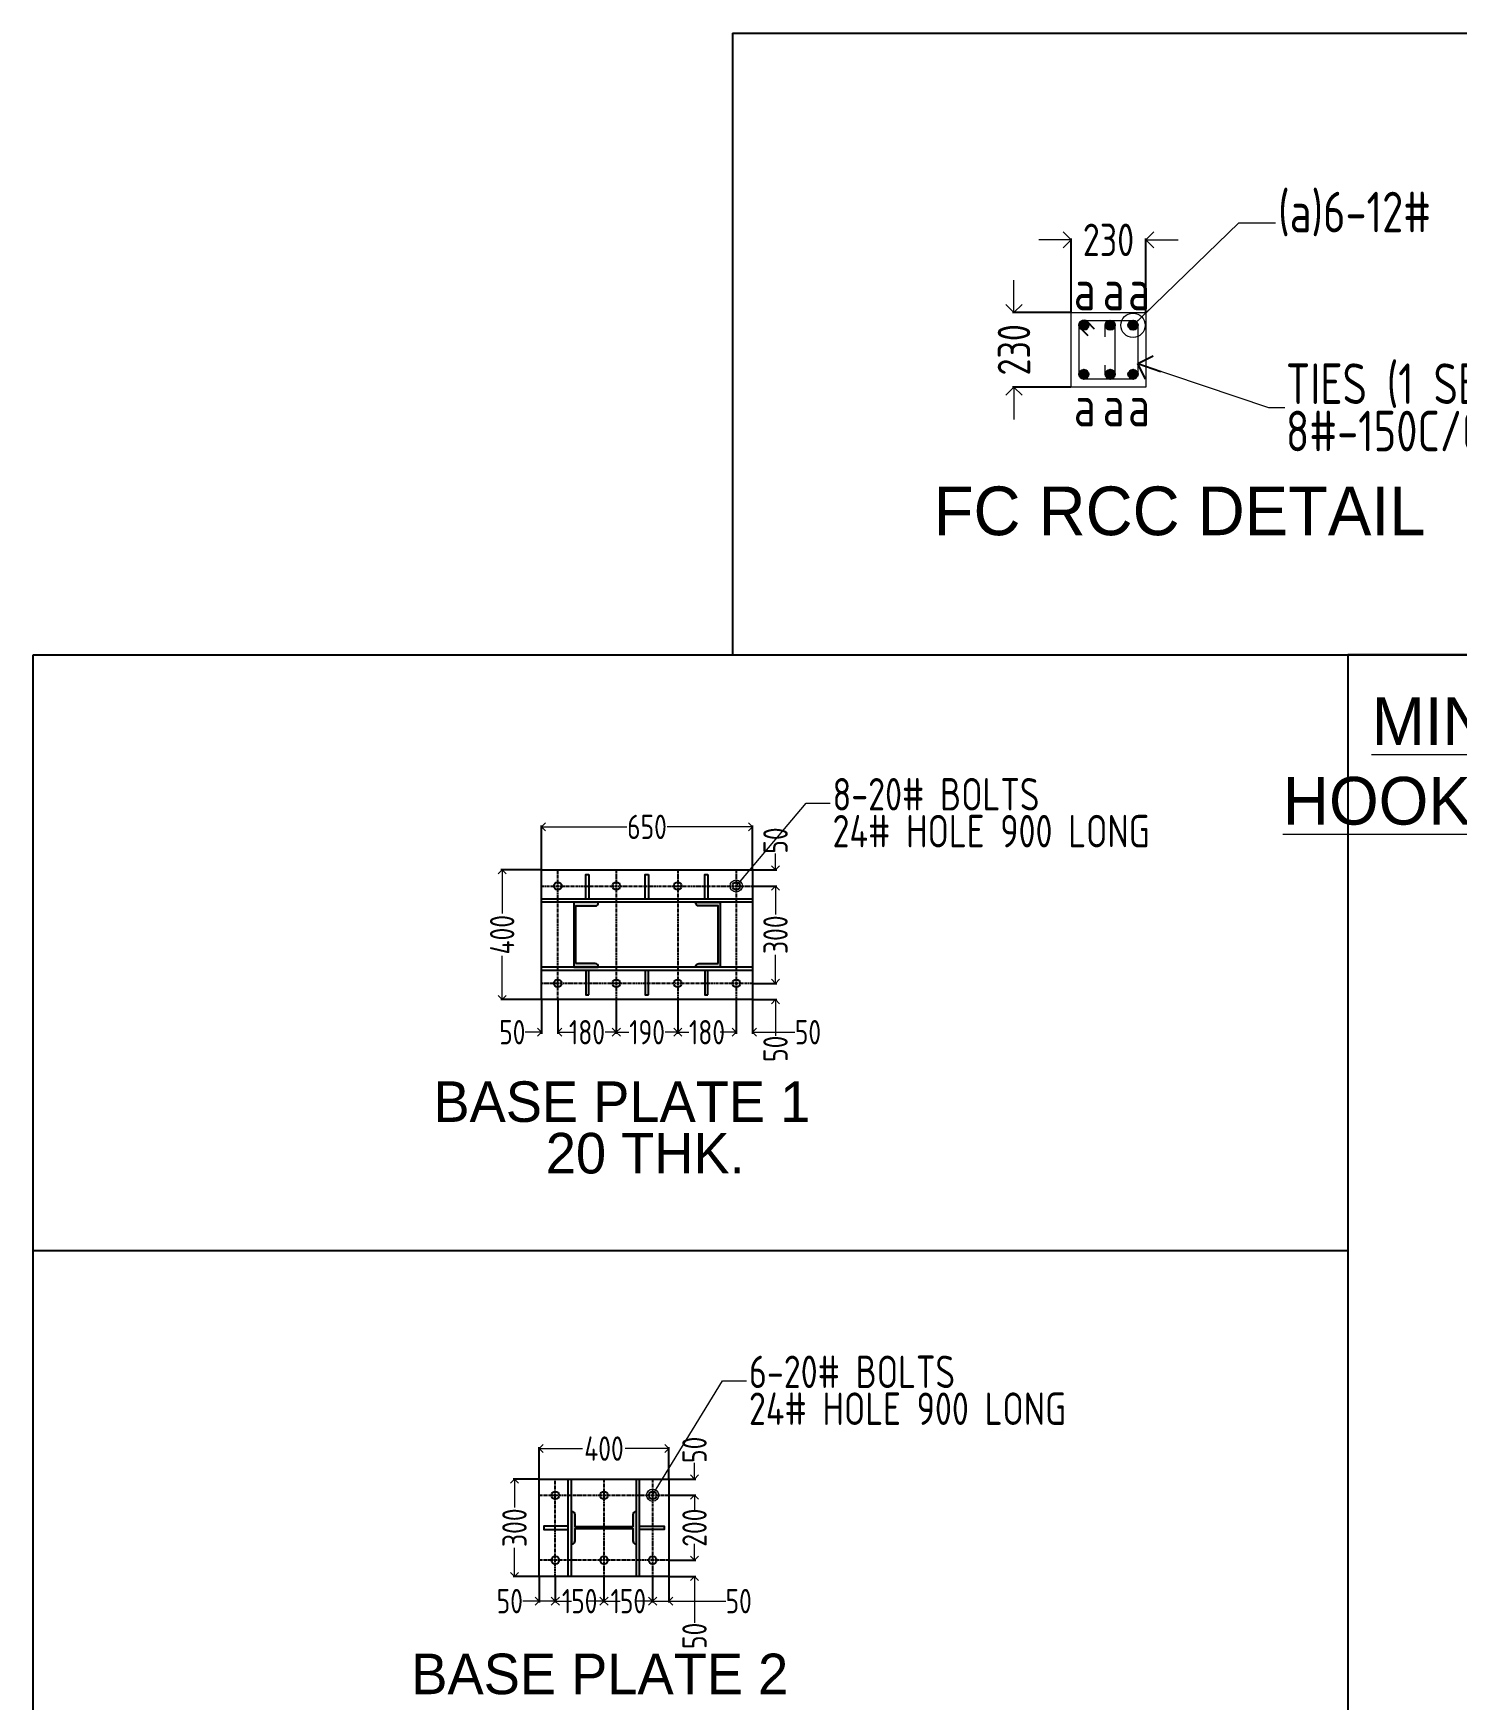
# Model space of a CAD drawing. Header units: millimetres. Extents: x 3470347 to 5996549, y -3470518 to 17149644.
# Drawn here: x 4611147 to 4628689, y 7466968 to 7487506 of the extents above; entities that cross this region are included whole.
import ezdxf

# ---------------------------------------------------------------- set-up
doc = ezdxf.new("R2010")
doc.units = ezdxf.units.MM
doc.header["$MEASUREMENT"] = 0
doc.header["$PDMODE"] = 35
doc.header["$PDSIZE"] = -5
doc.linetypes.add('$AUDIT_BAD_LTYPE8', pattern=[0])
doc.linetypes.add('CENTERX2', pattern=[4, 2.5, -0.5, 0.5, -0.5])
doc.layers.get('0').update_dxf_attribs({"linetype": 'CONTINUOUS', "lineweight": 25})
doc.layers.get('DEFPOINTS').update_dxf_attribs({"linetype": 'CONTINUOUS', "lineweight": 25})
for name, color, linetype, lineweight in [('rDIMension', 1, 'CONTINUOUS', 18), ('rRCC 2', 40, 'CONTINUOUS', 15), ('rREINF 1', 1, 'CONTINUOUS', 25), ('rREINF 2', 4, 'CONTINUOUS', 25)]:
    doc.layers.add(name, color=color, linetype=linetype, lineweight=lineweight)
doc.styles.add('DIM', font='geniso.shx', dxfattribs={"width": 0.85})
doc.styles.get("Standard").update_dxf_attribs({"font": ''})
doc.styles.get('Standard').set_extended_font_data('AR CENA')
doc.dimstyles.new('ST-150', dxfattribs={"dimscale": 75, "dimtxt": 3, "dimasz": 2, "dimexe": 0.18, "dimexo": 0.0625, "dimgap": 0.2, "dimtad": 0, "dimdec": 0, "dimlfac": 2, "dimzin": 0, "dimdsep": 46, "dimtxsty": 'DIM', "dimblk": 'OPEN90', "dimcen": 0.09, "dimclrd": 256, "dimclrt": 7, "dimadec": 0, "dimazin": 0, "dimtfac": 1, "dimtdec": 0, "dimtofl": 0, "dimtmove": 0, "dimatfit": 3, "dimldrblk": 'OPEN90', "dimfxl": 1, "dimtolj": 1, "dimtzin": 0, "dimlwd": -1, "dimarcsym": 0})
doc.dimstyles.new('ST-25', dxfattribs={"dimscale": 100, "dimtxt": 2.5, "dimasz": 2, "dimexe": 0.18, "dimexo": 0.0625, "dimgap": 0.2, "dimtad": 0, "dimdec": 0, "dimlfac": 0.25, "dimzin": 0, "dimdsep": 46, "dimtxsty": 'DIM', "dimblk": 'OPEN90', "dimcen": 0.09, "dimclrd": 256, "dimclrt": 7, "dimadec": 0, "dimazin": 0, "dimtfac": 1, "dimtdec": 0, "dimtofl": 0, "dimtmove": 0, "dimatfit": 3, "dimldrblk": 'OPEN90', "dimfxl": 1, "dimtolj": 1, "dimtzin": 0, "dimlwd": -1, "dimarcsym": 0})

# ---------------------------------------------------------------- blocks, each defined once
blk = doc.blocks.new('T')
at = {"color": 72, "linetype": '$AUDIT_BAD_LTYPE8', "lineweight": 18, "insert": (344254.38, 142416.78, -4252.9), "char_height": 10, "attachment_point": 3}
blk.add_mtext('\\pxqc;{\\LMINIMUM \\PHOOK LENGHT}', dxfattribs=at)
blk = doc.blocks.new('_Open90')
at = {"color": 0, "linetype": 'ByBlock', "lineweight": -2}
for p, q in [((0, 0), (-1, 0)), ((-0.5, 0.5), (0, 0)), ((0, 0), (-0.5, -0.5))]:
    blk.add_line(p, q, dxfattribs=at)
blk = doc.blocks.new('*D555')
at = {"layer": 'DEFPOINTS', "color": 0}
for p in [(4620010, 7477725), (4617410, 7477196), (4620010, 7477196)]:
    blk.add_point(p, dxfattribs=at)
at = {"layer": 'rDIMension', "color": 0, "lineweight": -2}
for p, q in [((4617410, 7477202), (4617410, 7477743)), ((4620010, 7477202), (4620010, 7477743))]:
    blk.add_line(p, q, dxfattribs=at)
at = {"layer": 'rDIMension'}
for p, q in [((4617510, 7477725), (4618461, 7477725)), ((4619910, 7477725), (4618960, 7477725))]:
    blk.add_line(p, q, dxfattribs=at)
at = {"layer": 'rDIMension', "xscale": 100, "yscale": 100, "zscale": 100, "rotation": 180}
blk.add_blockref('_Open90', (4617410, 7477725), dxfattribs=at)
at = {"layer": 'rDIMension', "xscale": 100, "yscale": 100, "zscale": 100}
blk.add_blockref('_Open90', (4620010, 7477725), dxfattribs=at)
at = {"layer": 'rDIMension', "color": 7, "insert": (4618710, 7477725), "char_height": 300, "attachment_point": 5, "style": 'DIM'}
blk.add_mtext('\\A1;650', dxfattribs=at)
blk = doc.blocks.new('*D556')
at = {"layer": 'DEFPOINTS', "color": 0}
for p in [(4617410, 7477196), (4616925, 7475596), (4617410, 7475596)]:
    blk.add_point(p, dxfattribs=at)
at = {"layer": 'rDIMension', "color": 0, "lineweight": -2}
for p, q in [((4617404, 7477196), (4616907, 7477196)), ((4617404, 7475596), (4616907, 7475596))]:
    blk.add_line(p, q, dxfattribs=at)
at = {"layer": 'rDIMension'}
for p, q in [((4616925, 7477096), (4616925, 7476658)), ((4616925, 7475696), (4616925, 7476134))]:
    blk.add_line(p, q, dxfattribs=at)
at = {"layer": 'rDIMension', "xscale": 100, "yscale": 100, "zscale": 100}
for p, rotation in [((4616925, 7477196), 90), ((4616925, 7475596), 270)]:
    blk.add_blockref('_Open90', p, dxfattribs=dict(at, rotation=rotation))
at = {"layer": 'rDIMension', "color": 7, "insert": (4616925, 7476396), "char_height": 300, "attachment_point": 5, "rotation": 90, "style": 'DIM'}
blk.add_mtext('\\A1;400', dxfattribs=at)
blk = doc.blocks.new('*D557')
at = {"layer": 'DEFPOINTS', "color": 0}
for p in [(4617410, 7475596), (4617610, 7475596), (4617410, 7475194)]:
    blk.add_point(p, dxfattribs=at)
at = {"layer": 'rDIMension', "color": 0, "lineweight": -2}
for p, q in [((4617410, 7475590), (4617410, 7475176)), ((4617610, 7475590), (4617610, 7475176))]:
    blk.add_line(p, q, dxfattribs=at)
at = {"layer": 'rDIMension'}
for p, q in [((4617310, 7475194), (4617210, 7475194)), ((4617710, 7475194), (4617810, 7475194))]:
    blk.add_line(p, q, dxfattribs=at)
at = {"layer": 'rDIMension', "xscale": 100, "yscale": 100, "zscale": 100}
blk.add_blockref('_Open90', (4617410, 7475194), dxfattribs=at)
at = {"layer": 'rDIMension', "xscale": 100, "yscale": 100, "zscale": 100, "rotation": 180}
blk.add_blockref('_Open90', (4617610, 7475194), dxfattribs=at)
at = {"layer": 'rDIMension', "color": 7, "insert": (4617050, 7475194), "char_height": 300, "attachment_point": 5, "style": 'DIM'}
blk.add_mtext('\\A1;50', dxfattribs=at)
blk = doc.blocks.new('*D558')
at = {"layer": 'DEFPOINTS', "color": 0}
for p in [(4617610, 7475596), (4618332, 7475596), (4618332, 7475194)]:
    blk.add_point(p, dxfattribs=at)
at = {"layer": 'rDIMension', "color": 0, "lineweight": -2}
for p, q in [((4617610, 7475590), (4617610, 7475176)), ((4618332, 7475590), (4618332, 7475176))]:
    blk.add_line(p, q, dxfattribs=at)
at = {"layer": 'rDIMension'}
for p, q in [((4617710, 7475194), (4617747, 7475194)), ((4618232, 7475194), (4618195, 7475194))]:
    blk.add_line(p, q, dxfattribs=at)
at = {"layer": 'rDIMension', "xscale": 100, "yscale": 100, "zscale": 100, "rotation": 180}
blk.add_blockref('_Open90', (4617610, 7475194), dxfattribs=at)
at = {"layer": 'rDIMension', "xscale": 100, "yscale": 100, "zscale": 100}
blk.add_blockref('_Open90', (4618332, 7475194), dxfattribs=at)
at = {"layer": 'rDIMension', "color": 7, "insert": (4617971, 7475194), "char_height": 300, "attachment_point": 5, "style": 'DIM'}
blk.add_mtext('\\A1;180', dxfattribs=at)
blk = doc.blocks.new('*D559')
at = {"layer": 'DEFPOINTS', "color": 0}
for p in [(4618332, 7475596), (4619090, 7475596), (4619090, 7475194)]:
    blk.add_point(p, dxfattribs=at)
at = {"layer": 'rDIMension', "color": 0, "lineweight": -2}
for p, q in [((4618332, 7475590), (4618332, 7475176)), ((4619090, 7475590), (4619090, 7475176))]:
    blk.add_line(p, q, dxfattribs=at)
at = {"layer": 'rDIMension'}
for p, q in [((4618432, 7475194), (4618486, 7475194)), ((4618990, 7475194), (4618935, 7475194))]:
    blk.add_line(p, q, dxfattribs=at)
at = {"layer": 'rDIMension', "xscale": 100, "yscale": 100, "zscale": 100, "rotation": 180}
blk.add_blockref('_Open90', (4618332, 7475194), dxfattribs=at)
at = {"layer": 'rDIMension', "xscale": 100, "yscale": 100, "zscale": 100}
blk.add_blockref('_Open90', (4619090, 7475194), dxfattribs=at)
at = {"layer": 'rDIMension', "color": 7, "insert": (4618711, 7475194), "char_height": 300, "attachment_point": 5, "style": 'DIM'}
blk.add_mtext('\\A1;190', dxfattribs=at)
blk = doc.blocks.new('*D560')
at = {"layer": 'DEFPOINTS', "color": 0}
for p in [(4619089, 7475596), (4619810, 7475596), (4619810, 7475194)]:
    blk.add_point(p, dxfattribs=at)
at = {"layer": 'rDIMension', "color": 0, "lineweight": -2}
for p, q in [((4619089, 7475590), (4619089, 7475176)), ((4619810, 7475590), (4619810, 7475176))]:
    blk.add_line(p, q, dxfattribs=at)
at = {"layer": 'rDIMension'}
for p, q in [((4619189, 7475194), (4619226, 7475194)), ((4619710, 7475194), (4619674, 7475194))]:
    blk.add_line(p, q, dxfattribs=at)
at = {"layer": 'rDIMension', "xscale": 100, "yscale": 100, "zscale": 100, "rotation": 180}
blk.add_blockref('_Open90', (4619089, 7475194), dxfattribs=at)
at = {"layer": 'rDIMension', "xscale": 100, "yscale": 100, "zscale": 100}
blk.add_blockref('_Open90', (4619810, 7475194), dxfattribs=at)
at = {"layer": 'rDIMension', "color": 7, "insert": (4619450, 7475194), "char_height": 300, "attachment_point": 5, "style": 'DIM'}
blk.add_mtext('\\A1;180', dxfattribs=at)
blk = doc.blocks.new('*D561')
at = {"layer": 'DEFPOINTS', "color": 0}
for p in [(4619810, 7475596), (4620010, 7475596), (4620010, 7475194)]:
    blk.add_point(p, dxfattribs=at)
at = {"layer": 'rDIMension', "color": 0, "lineweight": -2}
for p, q in [((4619810, 7475590), (4619810, 7475176)), ((4620010, 7475590), (4620010, 7475176))]:
    blk.add_line(p, q, dxfattribs=at)
at = {"layer": 'rDIMension'}
for p, q in [((4619710, 7475194), (4619610, 7475194)), ((4620110, 7475194), (4620534, 7475194))]:
    blk.add_line(p, q, dxfattribs=at)
at = {"layer": 'rDIMension', "xscale": 100, "yscale": 100, "zscale": 100}
blk.add_blockref('_Open90', (4619810, 7475194), dxfattribs=at)
at = {"layer": 'rDIMension', "xscale": 100, "yscale": 100, "zscale": 100, "rotation": 180}
blk.add_blockref('_Open90', (4620010, 7475194), dxfattribs=at)
at = {"layer": 'rDIMension', "color": 7, "insert": (4620694, 7475194), "char_height": 300, "attachment_point": 5, "style": 'DIM'}
blk.add_mtext('\\A1;50', dxfattribs=at)
blk = doc.blocks.new('*D562')
at = {"layer": 'DEFPOINTS', "color": 0}
for p in [(4620010, 7477196), (4620294, 7477196), (4620010, 7476996)]:
    blk.add_point(p, dxfattribs=at)
at = {"layer": 'rDIMension'}
for p, q in [((4620294, 7477296), (4620294, 7477396)), ((4620294, 7476896), (4620294, 7476796))]:
    blk.add_line(p, q, dxfattribs=at)
at = {"layer": 'rDIMension', "color": 0, "lineweight": -2}
for p, q in [((4620017, 7477196), (4620312, 7477196)), ((4620017, 7476996), (4620312, 7476996))]:
    blk.add_line(p, q, dxfattribs=at)
at = {"layer": 'rDIMension', "xscale": 100, "yscale": 100, "zscale": 100}
for p, rotation in [((4620294, 7477196), 270), ((4620294, 7476996), 90)]:
    blk.add_blockref('_Open90', p, dxfattribs=dict(at, rotation=rotation))
at = {"layer": 'rDIMension', "color": 7, "insert": (4620294, 7477556), "char_height": 300, "attachment_point": 5, "rotation": 90, "style": 'DIM'}
blk.add_mtext('\\A1;50', dxfattribs=at)
blk = doc.blocks.new('*D563')
at = {"layer": 'DEFPOINTS', "color": 0}
for p in [(4620010, 7476996), (4620010, 7475796), (4620294, 7475796)]:
    blk.add_point(p, dxfattribs=at)
at = {"layer": 'rDIMension', "color": 0, "lineweight": -2}
for p, q in [((4620017, 7476996), (4620312, 7476996)), ((4620017, 7475796), (4620312, 7475796))]:
    blk.add_line(p, q, dxfattribs=at)
at = {"layer": 'rDIMension'}
for p, q in [((4620294, 7476896), (4620294, 7476646)), ((4620294, 7475896), (4620294, 7476146))]:
    blk.add_line(p, q, dxfattribs=at)
at = {"layer": 'rDIMension', "xscale": 100, "yscale": 100, "zscale": 100}
for p, rotation in [((4620294, 7476996), 90), ((4620294, 7475796), 270)]:
    blk.add_blockref('_Open90', p, dxfattribs=dict(at, rotation=rotation))
at = {"layer": 'rDIMension', "color": 7, "insert": (4620294, 7476396), "char_height": 300, "attachment_point": 5, "rotation": 90, "style": 'DIM'}
blk.add_mtext('\\A1;300', dxfattribs=at)
blk = doc.blocks.new('*D564')
at = {"layer": 'DEFPOINTS', "color": 0}
for p in [(4620010, 7475796), (4620010, 7475596), (4620294, 7475596)]:
    blk.add_point(p, dxfattribs=at)
at = {"layer": 'rDIMension'}
for p, q in [((4620294, 7475896), (4620294, 7475996)), ((4620294, 7475496), (4620294, 7475151))]:
    blk.add_line(p, q, dxfattribs=at)
at = {"layer": 'rDIMension', "color": 0, "lineweight": -2}
for p, q in [((4620017, 7475796), (4620312, 7475796)), ((4620017, 7475596), (4620312, 7475596))]:
    blk.add_line(p, q, dxfattribs=at)
at = {"layer": 'rDIMension', "xscale": 100, "yscale": 100, "zscale": 100}
for p, rotation in [((4620294, 7475796), 270), ((4620294, 7475596), 90)]:
    blk.add_blockref('_Open90', p, dxfattribs=dict(at, rotation=rotation))
at = {"layer": 'rDIMension', "color": 7, "insert": (4620294, 7474990), "char_height": 300, "attachment_point": 5, "rotation": 90, "style": 'DIM'}
blk.add_mtext('\\A1;50', dxfattribs=at)
blk = doc.blocks.new('*D565')
at = {"layer": 'DEFPOINTS', "color": 0}
for p in [(4618980, 7470062), (4617380, 7469687), (4618980, 7469687)]:
    blk.add_point(p, dxfattribs=at)
at = {"layer": 'rDIMension', "color": 0, "lineweight": -2}
for p, q in [((4617380, 7469693), (4617380, 7470080)), ((4618980, 7469693), (4618980, 7470080))]:
    blk.add_line(p, q, dxfattribs=at)
at = {"layer": 'rDIMension'}
for p, q in [((4617480, 7470062), (4617917, 7470062)), ((4618880, 7470062), (4618442, 7470062))]:
    blk.add_line(p, q, dxfattribs=at)
at = {"layer": 'rDIMension', "xscale": 100, "yscale": 100, "zscale": 100, "rotation": 180}
blk.add_blockref('_Open90', (4617380, 7470062), dxfattribs=at)
at = {"layer": 'rDIMension', "xscale": 100, "yscale": 100, "zscale": 100}
blk.add_blockref('_Open90', (4618980, 7470062), dxfattribs=at)
at = {"layer": 'rDIMension', "color": 7, "insert": (4618180, 7470062), "char_height": 300, "attachment_point": 5, "style": 'DIM'}
blk.add_mtext('\\A1;400', dxfattribs=at)
blk = doc.blocks.new('*D566')
at = {"layer": 'DEFPOINTS', "color": 0}
for p in [(4617380, 7469687), (4617077, 7468487), (4617380, 7468487)]:
    blk.add_point(p, dxfattribs=at)
at = {"layer": 'rDIMension', "color": 0, "lineweight": -2}
for p, q in [((4617373, 7469687), (4617059, 7469687)), ((4617373, 7468487), (4617059, 7468487))]:
    blk.add_line(p, q, dxfattribs=at)
at = {"layer": 'rDIMension'}
for p, q in [((4617077, 7469587), (4617077, 7469337)), ((4617077, 7468587), (4617077, 7468837))]:
    blk.add_line(p, q, dxfattribs=at)
at = {"layer": 'rDIMension', "xscale": 100, "yscale": 100, "zscale": 100}
for p, rotation in [((4617077, 7469687), 90), ((4617077, 7468487), 270)]:
    blk.add_blockref('_Open90', p, dxfattribs=dict(at, rotation=rotation))
at = {"layer": 'rDIMension', "color": 7, "insert": (4617077, 7469087), "char_height": 300, "attachment_point": 5, "rotation": 90, "style": 'DIM'}
blk.add_mtext('\\A1;300', dxfattribs=at)
blk = doc.blocks.new('*D567')
at = {"layer": 'DEFPOINTS', "color": 0}
for p in [(4617380, 7468487), (4617580, 7468487), (4617380, 7468182)]:
    blk.add_point(p, dxfattribs=at)
at = {"layer": 'rDIMension', "color": 0, "lineweight": -2}
for p, q in [((4617380, 7468481), (4617380, 7468164)), ((4617580, 7468481), (4617580, 7468164))]:
    blk.add_line(p, q, dxfattribs=at)
at = {"layer": 'rDIMension'}
for p, q in [((4617280, 7468182), (4617180, 7468182)), ((4617680, 7468182), (4617780, 7468182))]:
    blk.add_line(p, q, dxfattribs=at)
at = {"layer": 'rDIMension', "xscale": 100, "yscale": 100, "zscale": 100}
blk.add_blockref('_Open90', (4617380, 7468182), dxfattribs=at)
at = {"layer": 'rDIMension', "xscale": 100, "yscale": 100, "zscale": 100, "rotation": 180}
blk.add_blockref('_Open90', (4617580, 7468182), dxfattribs=at)
at = {"layer": 'rDIMension', "color": 7, "insert": (4617019, 7468182), "char_height": 300, "attachment_point": 5, "style": 'DIM'}
blk.add_mtext('\\A1;50', dxfattribs=at)
blk = doc.blocks.new('*D568')
at = {"layer": 'DEFPOINTS', "color": 0}
for p in [(4617580, 7468487), (4618180, 7468487), (4618180, 7468182)]:
    blk.add_point(p, dxfattribs=at)
at = {"layer": 'rDIMension', "color": 0, "lineweight": -2}
for p, q in [((4617580, 7468481), (4617580, 7468164)), ((4618180, 7468481), (4618180, 7468164))]:
    blk.add_line(p, q, dxfattribs=at)
at = {"layer": 'rDIMension'}
for p, q in [((4617480, 7468182), (4617380, 7468182)), ((4618280, 7468182), (4618380, 7468182))]:
    blk.add_line(p, q, dxfattribs=at)
at = {"layer": 'rDIMension', "xscale": 100, "yscale": 100, "zscale": 100}
blk.add_blockref('_Open90', (4617580, 7468182), dxfattribs=at)
at = {"layer": 'rDIMension', "xscale": 100, "yscale": 100, "zscale": 100, "rotation": 180}
blk.add_blockref('_Open90', (4618180, 7468182), dxfattribs=at)
at = {"layer": 'rDIMension', "color": 7, "insert": (4617880, 7468182), "char_height": 300, "attachment_point": 5, "style": 'DIM'}
blk.add_mtext('\\A1;150', dxfattribs=at)
blk = doc.blocks.new('*D569')
at = {"layer": 'DEFPOINTS', "color": 0}
for p in [(4618180, 7468487), (4618780, 7468487), (4618780, 7468182)]:
    blk.add_point(p, dxfattribs=at)
at = {"layer": 'rDIMension', "color": 0, "lineweight": -2}
for p, q in [((4618180, 7468481), (4618180, 7468164)), ((4618780, 7468481), (4618780, 7468164))]:
    blk.add_line(p, q, dxfattribs=at)
at = {"layer": 'rDIMension'}
for p, q in [((4618080, 7468182), (4617980, 7468182)), ((4618880, 7468182), (4618980, 7468182))]:
    blk.add_line(p, q, dxfattribs=at)
at = {"layer": 'rDIMension', "xscale": 100, "yscale": 100, "zscale": 100}
blk.add_blockref('_Open90', (4618180, 7468182), dxfattribs=at)
at = {"layer": 'rDIMension', "xscale": 100, "yscale": 100, "zscale": 100, "rotation": 180}
blk.add_blockref('_Open90', (4618780, 7468182), dxfattribs=at)
at = {"layer": 'rDIMension', "color": 7, "insert": (4618480, 7468182), "char_height": 300, "attachment_point": 5, "style": 'DIM'}
blk.add_mtext('\\A1;150', dxfattribs=at)
blk = doc.blocks.new('*D570')
at = {"layer": 'DEFPOINTS', "color": 0}
for p in [(4618780, 7468487), (4618980, 7468487), (4618980, 7468182)]:
    blk.add_point(p, dxfattribs=at)
at = {"layer": 'rDIMension', "color": 0, "lineweight": -2}
for p, q in [((4618780, 7468481), (4618780, 7468164)), ((4618980, 7468481), (4618980, 7468164))]:
    blk.add_line(p, q, dxfattribs=at)
at = {"layer": 'rDIMension'}
for p, q in [((4618680, 7468182), (4618580, 7468182)), ((4619080, 7468182), (4619680, 7468182))]:
    blk.add_line(p, q, dxfattribs=at)
at = {"layer": 'rDIMension', "xscale": 100, "yscale": 100, "zscale": 100}
blk.add_blockref('_Open90', (4618780, 7468182), dxfattribs=at)
at = {"layer": 'rDIMension', "xscale": 100, "yscale": 100, "zscale": 100, "rotation": 180}
blk.add_blockref('_Open90', (4618980, 7468182), dxfattribs=at)
at = {"layer": 'rDIMension', "color": 7, "insert": (4619840, 7468182), "char_height": 300, "attachment_point": 5, "style": 'DIM'}
blk.add_mtext('\\A1;50', dxfattribs=at)
blk = doc.blocks.new('*D571')
at = {"layer": 'DEFPOINTS', "color": 0}
for p in [(4618980, 7469687), (4619296, 7469687), (4618980, 7469487)]:
    blk.add_point(p, dxfattribs=at)
at = {"layer": 'rDIMension'}
for p, q in [((4619296, 7469787), (4619296, 7469887)), ((4619296, 7469387), (4619296, 7469287))]:
    blk.add_line(p, q, dxfattribs=at)
at = {"layer": 'rDIMension', "color": 0, "lineweight": -2}
for p, q in [((4618986, 7469687), (4619314, 7469687)), ((4618986, 7469487), (4619314, 7469487))]:
    blk.add_line(p, q, dxfattribs=at)
at = {"layer": 'rDIMension', "xscale": 100, "yscale": 100, "zscale": 100}
for p, rotation in [((4619296, 7469687), 270), ((4619296, 7469487), 90)]:
    blk.add_blockref('_Open90', p, dxfattribs=dict(at, rotation=rotation))
at = {"layer": 'rDIMension', "color": 7, "insert": (4619296, 7470047), "char_height": 300, "attachment_point": 5, "rotation": 90, "style": 'DIM'}
blk.add_mtext('\\A1;50', dxfattribs=at)
blk = doc.blocks.new('*D572')
at = {"layer": 'DEFPOINTS', "color": 0}
for p in [(4618980, 7469487), (4618980, 7468687), (4619296, 7468687)]:
    blk.add_point(p, dxfattribs=at)
at = {"layer": 'rDIMension', "color": 0, "lineweight": -2}
for p, q in [((4618986, 7469487), (4619314, 7469487)), ((4618986, 7468687), (4619314, 7468687))]:
    blk.add_line(p, q, dxfattribs=at)
at = {"layer": 'rDIMension'}
for p, q in [((4619296, 7469387), (4619296, 7469337)), ((4619296, 7468787), (4619296, 7468837))]:
    blk.add_line(p, q, dxfattribs=at)
at = {"layer": 'rDIMension', "xscale": 100, "yscale": 100, "zscale": 100}
for p, rotation in [((4619296, 7469487), 90), ((4619296, 7468687), 270)]:
    blk.add_blockref('_Open90', p, dxfattribs=dict(at, rotation=rotation))
at = {"layer": 'rDIMension', "color": 7, "insert": (4619296, 7469087), "char_height": 300, "attachment_point": 5, "rotation": 90, "style": 'DIM'}
blk.add_mtext('\\A1;200', dxfattribs=at)
blk = doc.blocks.new('*D573')
at = {"layer": 'DEFPOINTS', "color": 0}
for p in [(4618980, 7468687), (4618980, 7468487), (4619296, 7468487)]:
    blk.add_point(p, dxfattribs=at)
at = {"layer": 'rDIMension'}
for p, q in [((4619296, 7468787), (4619296, 7468887)), ((4619296, 7468387), (4619296, 7467914))]:
    blk.add_line(p, q, dxfattribs=at)
at = {"layer": 'rDIMension', "color": 0, "lineweight": -2}
for p, q in [((4618986, 7468687), (4619314, 7468687)), ((4618986, 7468487), (4619314, 7468487))]:
    blk.add_line(p, q, dxfattribs=at)
at = {"layer": 'rDIMension', "xscale": 100, "yscale": 100, "zscale": 100}
for p, rotation in [((4619296, 7468687), 270), ((4619296, 7468487), 90)]:
    blk.add_blockref('_Open90', p, dxfattribs=dict(at, rotation=rotation))
at = {"layer": 'rDIMension', "color": 7, "insert": (4619296, 7467754), "char_height": 300, "attachment_point": 5, "rotation": 90, "style": 'DIM'}
blk.add_mtext('\\A1;50', dxfattribs=at)
blk = doc.blocks.new('*D596')
at = {"layer": 'DEFPOINTS', "color": 0}
for p in [(4623938, 7484065), (4623233, 7483145), (4623938, 7483145)]:
    blk.add_point(p, dxfattribs=at)
at = {"layer": 'rDIMension'}
for p, q in [((4623233, 7484265), (4623233, 7484465)), ((4623233, 7482945), (4623233, 7482745))]:
    blk.add_line(p, q, dxfattribs=at)
at = {"layer": 'rDIMension', "color": 0, "lineweight": -2}
for p, q in [((4623932, 7484065), (4623215, 7484065)), ((4623932, 7483145), (4623215, 7483145))]:
    blk.add_line(p, q, dxfattribs=at)
at = {"layer": 'rDIMension', "xscale": 200, "yscale": 200, "zscale": 200}
for p, rotation in [((4623233, 7484065), 270), ((4623233, 7483145), 90)]:
    blk.add_blockref('_Open90', p, dxfattribs=dict(at, rotation=rotation))
at = {"layer": 'rDIMension', "color": 7, "insert": (4623233, 7483605), "char_height": 400, "attachment_point": 5, "rotation": 90, "style": 'DIM'}
blk.add_mtext('\\A1;230', dxfattribs=at)
blk = doc.blocks.new('*D597')
at = {"layer": 'DEFPOINTS', "color": 0}
for p in [(4624858, 7484960), (4623938, 7484065), (4624858, 7484065)]:
    blk.add_point(p, dxfattribs=at)
at = {"layer": 'rDIMension'}
for p, q in [((4623738, 7484960), (4623538, 7484960)), ((4625058, 7484960), (4625258, 7484960))]:
    blk.add_line(p, q, dxfattribs=at)
at = {"layer": 'rDIMension', "color": 0, "lineweight": -2}
for p, q in [((4623938, 7484071), (4623938, 7484978)), ((4624858, 7484071), (4624858, 7484978))]:
    blk.add_line(p, q, dxfattribs=at)
at = {"layer": 'rDIMension', "xscale": 200, "yscale": 200, "zscale": 200}
blk.add_blockref('_Open90', (4623938, 7484960), dxfattribs=at)
at = {"layer": 'rDIMension', "xscale": 200, "yscale": 200, "zscale": 200, "rotation": 180}
blk.add_blockref('_Open90', (4624858, 7484960), dxfattribs=at)
at = {"layer": 'rDIMension', "color": 7, "insert": (4624398, 7484960), "char_height": 400, "attachment_point": 5, "style": 'DIM'}
blk.add_mtext('\\A1;230', dxfattribs=at)

msp = doc.modelspace()

# ---------------------------------------------------------------- hatches: boundary and pattern name
at = {"transparency": 33554559}
h = msp.add_hatch(color=1, dxfattribs=at)
h.dxf.hatch_style = 1
h.paths.add_polyline_path([(4617810.27, 7476796.09), (4617810.27, 7475996.09), (4618110.27, 7475996.09), (4618110.27, 7476001.69, 0.41421356), (4618070.27, 7476041.69), (4617834.67, 7476041.69), (4617834.67, 7476750.49), (4618070.27, 7476750.49, 0.41421356), (4618110.27, 7476790.49), (4618110.27, 7476796.09)])
h = msp.add_hatch(color=1, dxfattribs=at)
h.dxf.hatch_style = 1
h.paths.add_polyline_path([(4619310.27, 7476790.49, 0.41421356), (4619350.27, 7476750.49), (4619585.87, 7476750.49), (4619585.87, 7476041.69), (4619350.27, 7476041.69, 0.41421356), (4619310.27, 7476001.69), (4619310.27, 7475996.09), (4619610.27, 7475996.09), (4619610.27, 7476796.09), (4619310.27, 7476796.09)])
h = msp.add_hatch(color=1, dxfattribs=at)
h.dxf.hatch_style = 1
h.paths.add_polyline_path([(4618579.75, 7468886.9), (4618579.75, 7469286.9), (4618576.55, 7469286.9, 0.41421356), (4618536.55, 7469246.9), (4618536.55, 7469098.3), (4617822.95, 7469098.3), (4617822.95, 7469246.9, 0.41421356), (4617782.95, 7469286.9), (4617779.75, 7469286.9), (4617779.75, 7468886.9), (4617782.95, 7468886.9, 0.41421356), (4617822.95, 7468926.9), (4617822.95, 7469075.5), (4618536.55, 7469075.5), (4618536.55, 7468926.9, 0.41421356), (4618576.55, 7468886.9)])
at = {"layer": 'rREINF 2'}
h = msp.add_hatch(color=256, dxfattribs=at)
h.dxf.hatch_style = 1
h.paths.add_polyline_path([(4624153.09, 7483907.52, 1), (4624037.77, 7483907.52, 1)])
h = msp.add_hatch(color=256, dxfattribs=at)
h.dxf.hatch_style = 1
h.paths.add_polyline_path([(4624362.45, 7483907.52, -1), (4624477.77, 7483907.52, -1)])
h = msp.add_hatch(color=256, dxfattribs=at)
h.dxf.hatch_style = 1
h.paths.add_polyline_path([(4624642.45, 7483907.52, -1), (4624757.77, 7483907.52, -1)])
h = msp.add_hatch(color=256, dxfattribs=at)
h.dxf.hatch_style = 1
h.paths.add_polyline_path([(4624153.09, 7483302.84, -1), (4624037.77, 7483302.84, -1)])
h = msp.add_hatch(color=256, dxfattribs=at)
h.dxf.hatch_style = 1
h.paths.add_polyline_path([(4624362.45, 7483302.84, 1), (4624477.77, 7483302.84, 1)])
h = msp.add_hatch(color=256, dxfattribs=at)
h.dxf.hatch_style = 1
h.paths.add_polyline_path([(4624642.45, 7483302.84, 1), (4624757.77, 7483302.84, 1)])

# ---------------------------------------------------------------- linework, layer by layer
at = {"color": 8, "linetype": 'CENTERX2', "ltscale": 15}
for p, q in [((4617610.27, 7475596.09, 0), (4617610.27, 7477196.09, 0)), ((4618331.61, 7477196.09, 0), (4618331.61, 7475596.09, 0)), ((4619088.94, 7477196.09, 0), (4619088.94, 7475596.09, 0)), ((4619810.27, 7477196.09, 0), (4619810.27, 7475596.09, 0)), ((4617410.27, 7476996.09, 0), (4620010.27, 7476996.09, 0)), ((4620010.27, 7475796.09, 0), (4617410.27, 7475796.09, 0)), ((4617579.75, 7468486.9, 0), (4617579.75, 7469686.9, 0)), ((4618179.75, 7469686.9, 0), (4618179.75, 7468486.9, 0)), ((4618779.75, 7469686.9, 0), (4618779.75, 7468486.9, 0)), ((4617379.75, 7469486.9, 0), (4618979.75, 7469486.9, 0)), ((4618979.75, 7468686.9, 0), (4617379.75, 7468686.9, 0))]:
    msp.add_line(p, q, dxfattribs=at)
at = {"elevation": 0}
for points in [[(4619762.88, 7487505.84), (4633276.17, 7487505.84)], [(4619762.88, 7487505.84), (4619762.88, 7479846.86)], [(4611146.8, 7479846.86), (4627348, 7479846.86)], [(4611146.8, 7465719.6), (4611146.8, 7479846.86)], [(4619762.88, 7479846.86), (4633276.17, 7479846.86)], [(4611146.8, 7472505.41), (4627348, 7472505.41)]]:
    msp.add_lwpolyline(points, dxfattribs=at)
at = {"lineweight": 25, "elevation": 0}
msp.add_lwpolyline([(4627348, 7456043.12), (4646789.45, 7456043.12), (4646789.45, 7479846.86), (4627348, 7479846.86)], close=True, dxfattribs=at)
at = {"color": 5, "elevation": 0}
for points in [[(4617410.27, 7475596.09), (4617410.27, 7477196.09), (4620010.27, 7477196.09), (4620010.27, 7475596.09)], [(4617379.75, 7468486.9), (4617379.75, 7469686.9), (4618979.75, 7469686.9), (4618979.75, 7468486.9)]]:
    msp.add_lwpolyline(points, close=True, dxfattribs=at)
at = {"color": 4, "elevation": 0}
for points in [[(4617994.58, 7477136.09), (4617994.58, 7476836.09), (4617954.58, 7476836.09), (4617954.58, 7477136.09)], [(4618727.91, 7477136.09), (4618727.91, 7476836.09), (4618687.91, 7476836.09), (4618687.91, 7477136.09)], [(4619461.25, 7477136.09), (4619461.25, 7476836.09), (4619421.25, 7476836.09), (4619421.25, 7477136.09)], [(4617994.58, 7475656.09), (4617994.58, 7475956.09), (4617954.58, 7475956.09), (4617954.58, 7475656.09)], [(4618727.91, 7475656.09), (4618727.91, 7475956.09), (4618687.91, 7475956.09), (4618687.91, 7475656.09)], [(4619461.25, 7475656.09), (4619461.25, 7475956.09), (4619421.25, 7475956.09), (4619421.25, 7475656.09)], [(4617739.75, 7469106.9), (4617439.75, 7469106.9), (4617439.75, 7469066.9), (4617739.75, 7469066.9)], [(4618619.75, 7469106.9), (4618919.75, 7469106.9), (4618919.75, 7469066.9), (4618619.75, 7469066.9)]]:
    msp.add_lwpolyline(points, close=True, dxfattribs=at)
for points in [[(4620010.27, 7476836.09), (4617410.27, 7476836.09)], [(4620010.27, 7476796.09), (4617410.27, 7476796.09)], [(4620010.27, 7475996.09), (4617410.27, 7475996.09)], [(4620010.27, 7475956.09), (4617410.27, 7475956.09)], [(4617739.75, 7468486.9), (4617739.75, 7469686.9)], [(4617779.75, 7468486.9), (4617779.75, 7469686.9)], [(4618579.75, 7468486.9), (4618579.75, 7469686.9)], [(4618619.75, 7468486.9), (4618619.75, 7469686.9)]]:
    msp.add_lwpolyline(points, dxfattribs=at)
at = {"color": 1, "elevation": 0}
for points in [[(4617834.67, 7476041.69), (4617834.67, 7476750.49), (4618070.27, 7476750.49, 0.41421356), (4618110.27, 7476790.49), (4618110.27, 7476796.09), (4617810.27, 7476796.09), (4617810.27, 7475996.09), (4618110.27, 7475996.09), (4618110.27, 7476001.69, 0.41421356), (4618070.27, 7476041.69)], [(4619585.87, 7476041.69), (4619585.87, 7476750.49), (4619350.27, 7476750.49, -0.41421356), (4619310.27, 7476790.49), (4619310.27, 7476796.09), (4619610.27, 7476796.09), (4619610.27, 7475996.09), (4619310.27, 7475996.09), (4619310.27, 7476001.69, -0.41421356), (4619350.27, 7476041.69)], [(4618536.55, 7469098.3), (4617822.95, 7469098.3), (4617822.95, 7469246.9, 0.41421356), (4617782.95, 7469286.9), (4617779.75, 7469286.9), (4617779.75, 7468886.9), (4617782.95, 7468886.9, 0.41421356), (4617822.95, 7468926.9), (4617822.95, 7469075.5), (4618536.55, 7469075.5), (4618536.55, 7468926.9, 0.41421356), (4618576.55, 7468886.9), (4618579.75, 7468886.9), (4618579.75, 7469286.9), (4618576.55, 7469286.9, 0.41421356), (4618536.55, 7469246.9)]]:
    msp.add_lwpolyline(points, format="xyb", close=True, dxfattribs=at)
at = {"color": 2}
for centre in [(4617610.27, 7476996.09, 0), (4618331.61, 7476996.09, 0), (4619088.94, 7476996.09, 0), (4619810.27, 7476996.09, 0), (4617610.27, 7475796.09, 0), (4618331.61, 7475796.09, 0), (4619088.94, 7475796.09, 0), (4619810.27, 7475796.09, 0), (4617579.75, 7469486.9, 0), (4618179.75, 7469486.9, 0), (4618779.75, 7469486.9, 0), (4617579.75, 7468686.9, 0), (4618179.75, 7468686.9, 0), (4618779.75, 7468686.9, 0)]:
    msp.add_circle(centre, 48, dxfattribs=at)
at = {"layer": 'rRCC 2', "color": 6, "elevation": 0}
msp.add_lwpolyline([(4623937.77, 7483145.18), (4623937.77, 7484065.18), (4624857.77, 7484065.18), (4624857.77, 7483145.18)], close=True, dxfattribs=at)
at = {"layer": 'rRCC 2', "color": 1, "elevation": 0}
msp.add_lwpolyline([(4624037.77, 7483305.18), (4624037.77, 7483905.18, -0.41421356), (4624097.77, 7483965.18), (4624697.77, 7483965.18, -0.41421356), (4624757.77, 7483905.18), (4624757.77, 7483305.18, -0.41421356), (4624697.77, 7483245.18), (4624097.77, 7483245.18, -0.41421356)], format="xyb", close=True, dxfattribs=at)
msp.add_lwpolyline([(4624358.94, 7483763.12), (4624358.94, 7483905.18, -0.41421356), (4624418.94, 7483965.18), (4624417.77, 7483965.18, -0.41421356), (4624477.77, 7483905.18), (4624477.77, 7483305.18, -0.41421356), (4624417.77, 7483245.18), (4624418.94, 7483245.18, -0.41421356), (4624358.94, 7483305.18), (4624358.94, 7483417.72)], format="xyb", dxfattribs=at)
at = {"layer": 'rREINF 1', "elevation": 0}
msp.add_lwpolyline([(4624225.93, 7483861.32), (4624137.81, 7483949.43, 1), (4624056.27, 7483867.89), (4624144.38, 7483779.77)], format="xyb", dxfattribs=at)
at = {"layer": 'rREINF 2'}
for centre in [(4624095.43, 7483907.52, 0), (4624420.11, 7483907.52, 0), (4624700.11, 7483907.52, 0), (4624095.43, 7483302.84, 0), (4624420.11, 7483302.84, 0), (4624700.11, 7483302.84, 0)]:
    msp.add_circle(centre, 57.66, dxfattribs=at)

# ---------------------------------------------------------------- block references
at = {"color": 1, "ltscale": 0.5, "xscale": 58.83624041280731, "yscale": 58.83624041280731, "zscale": 58.83624041280731}
msp.add_blockref('T', (-15622358.79, -899946.01, 0), dxfattribs=at)

# ---------------------------------------------------------------- texts
at = {"layer": 'rDIMension', "color": 7, "attachment_point": 4, "line_spacing_factor": 0.7, "style": 'DIM'}
for s, insert, char_height in [('\\A1;(a)6-12# ', (4626488.1, 7485278.36, 0), 500), ('\\A1;a', (4623970.82, 7484342.37, 0), 500), ('\\A1;a', (4624326.44, 7484342.37, 0), 500), ('\\A1;a', (4624639.23, 7484342.37, 0), 500), ('\\A1;TIES (1 SET+1 LINK)\\P8#-150C/C', (4626584.36, 7482895.57, 0), 500), ('\\A1;a', (4623970.82, 7482911.58, 0), 500), ('\\A1;a', (4624326.44, 7482911.58, 0), 500), ('\\A1;a', (4624639.23, 7482911.58, 0), 500), ('\\A1;8-20# BOLTS', (4620997.04, 7478126.93, 0), 400), ('\\A1;24# HOLE 900 LONG', (4620997.04, 7477672.26, 0), 400), ('\\A1;6-20# BOLTS', (4619966.51, 7471008.31, 0), 400), ('\\A1;24# HOLE 900 LONG', (4619966.51, 7470553.64, 0), 400)]:
    msp.add_mtext(s, dxfattribs=dict(at, insert=insert, char_height=char_height))
at = {"layer": 'rRCC 2'}
for s, height, p in [('FC RCC DETAIL', 600, (4622243.98, 7481320.06, 0)), ('BASE PLATE 1', 500, (4616077.82, 7474088.46, 0)), ('20 THK.', 500, (4617462.43, 7473452.99, 0)), ('BASE PLATE 2', 500, (4615805.47, 7467035.07, 0))]:
    msp.add_text(s, height=height, dxfattribs=at).set_placement(p)

# ---------------------------------------------------------------- dimensions: what is measured, and where the dimension line sits
at = {"layer": 'rDIMension'}
for base, p1, p2, override, picture, middle in [((4624857.77, 7484959.52, 0), (4623937.77, 7484065.18, 0), (4624857.77, 7484065.18, 0), {"dimtxt": 4}, '*D597', (4624397.77, 7484959.52, 0)), ((4620010.27, 7477724.8, 0), (4617410.27, 7477196.09, 0), (4620010.27, 7477196.09, 0), {"dimtxt": 3, "dimasz": 1, "dimblk": 'Open90'}, '*D555', (4618710.27, 7477724.8, 0)), ((4617410.27, 7475193.53, 0), (4617610.27, 7475596.09, 0), (4617410.27, 7475596.09, 0), {"dimtxt": 3, "dimasz": 1, "dimblk": 'Open90'}, '*D557', (4617049.92, 7475193.53, 0)), ((4618331.61, 7475193.53, 0), (4617610.27, 7475596.09, 0), (4618331.61, 7475596.09, 0), {"dimtxt": 3, "dimasz": 1, "dimblk": 'Open90'}, '*D558', (4617970.94, 7475193.53, 0)), ((4619089.94, 7475193.53, 0), (4618331.61, 7475596.09, 0), (4619089.94, 7475596.09, 0), {"dimtxt": 3, "dimasz": 1, "dimblk": 'Open90'}, '*D559', (4618710.77, 7475193.53, 0)), ((4619810.27, 7475193.53, 0), (4619088.94, 7475596.09, 0), (4619810.27, 7475596.09, 0), {"dimtxt": 3, "dimasz": 1, "dimblk": 'Open90'}, '*D560', (4619449.61, 7475193.53, 0)), ((4618979.75, 7470061.72, 0), (4617379.75, 7469686.9, 0), (4618979.75, 7469686.9, 0), {"dimtxt": 3, "dimasz": 1, "dimblk": 'Open90'}, '*D565', (4618179.75, 7470061.72, 0)), ((4617379.75, 7468181.97, 0), (4617579.75, 7468486.9, 0), (4617379.75, 7468486.9, 0), {"dimtxt": 3, "dimasz": 1, "dimblk": 'Open90'}, '*D567', (4617019.4, 7468181.97, 0)), ((4618179.75, 7468181.97, 0), (4617579.75, 7468486.9, 0), (4618179.75, 7468486.9, 0), {"dimtxt": 3, "dimasz": 1, "dimblk": 'Open90'}, '*D568', (4617879.75, 7468181.97, 0)), ((4618779.75, 7468181.97, 0), (4618179.75, 7468486.9, 0), (4618779.75, 7468486.9, 0), {"dimtxt": 3, "dimasz": 1, "dimblk": 'Open90'}, '*D569', (4618479.75, 7468181.97, 0))]:
    dim = msp.add_linear_dim(base=base, p1=p1, p2=p2, dimstyle='ST-25', override=override, dxfattribs=at)
    dim.commit()
    dim.dimension.update_dxf_attribs({"geometry": picture, "text_midpoint": middle})
for base, p1, p2, override, picture, middle in [((4623233.34, 7483145.18, 0), (4623937.77, 7484065.18, 0), (4623937.77, 7483145.18, 0), {"dimtxt": 4}, '*D596', (4623233.34, 7483605.18, 0)), ((4620294.14, 7477196.09, 0), (4620010.27, 7476996.09, 0), (4620010.27, 7477196.09, 0), {"dimtxt": 3, "dimasz": 1, "dimblk": 'Open90'}, '*D562', (4620294.14, 7477556.44, 0)), ((4616924.57, 7475596.09, 0), (4617410.27, 7477196.09, 0), (4617410.27, 7475596.09, 0), {"dimtxt": 3, "dimasz": 1, "dimblk": 'Open90'}, '*D556', (4616924.57, 7476396.09, 0)), ((4620294.14, 7475796.09, 0), (4620010.27, 7476996.09, 0), (4620010.27, 7475796.09, 0), {"dimtxt": 3, "dimasz": 1, "dimblk": 'Open90'}, '*D563', (4620294.14, 7476396.09, 0)), ((4619296.22, 7469686.9, 0), (4618979.75, 7469486.9, 0), (4618979.75, 7469686.9, 0), {"dimtxt": 3, "dimasz": 1, "dimblk": 'Open90'}, '*D571', (4619296.22, 7470047.26, 0)), ((4617077.04, 7468486.9, 0), (4617379.75, 7469686.9, 0), (4617379.75, 7468486.9, 0), {"dimtxt": 3, "dimasz": 1, "dimblk": 'Open90'}, '*D566', (4617077.04, 7469086.9, 0)), ((4619296.22, 7468686.9, 0), (4618979.75, 7469486.9, 0), (4618979.75, 7468686.9, 0), {"dimtxt": 3, "dimasz": 1, "dimblk": 'Open90'}, '*D572', (4619296.22, 7469086.9, 0))]:
    dim = msp.add_linear_dim(base=base, p1=p1, p2=p2, angle=90, dimstyle='ST-25', override=override, dxfattribs=at)
    dim.commit()
    dim.dimension.update_dxf_attribs({"geometry": picture, "text_midpoint": middle})
for base, p1, p2, picture, middle in [((4620294.14, 7475596.09, 0), (4620010.27, 7475796.09, 0), (4620010.27, 7475596.09, 0), '*D564', (4620294.14, 7474990.41, 0)), ((4619296.22, 7468486.9, 0), (4618979.75, 7468686.9, 0), (4618979.75, 7468486.9, 0), '*D573', (4619296.22, 7467753.8, 0))]:
    dim = msp.add_linear_dim(base=base, p1=p1, p2=p2, angle=90, dimstyle='ST-25', override={"dimtxt": 3, "dimasz": 1, "dimblk": 'Open90'}, dxfattribs=at)
    dim.commit()
    dim.dimension.update_dxf_attribs({"geometry": picture, "text_midpoint": middle, "dimtype": 160})
for base, p1, p2, picture, middle in [((4620010.27, 7475193.53, 0), (4619810.27, 7475596.09, 0), (4620010.27, 7475596.09, 0), '*D561', (4620694, 7475193.53, 0)), ((4618979.75, 7468181.97, 0), (4618779.75, 7468486.9, 0), (4618979.75, 7468486.9, 0), '*D570', (4619840.48, 7468181.97, 0))]:
    dim = msp.add_linear_dim(base=base, p1=p1, p2=p2, dimstyle='ST-25', override={"dimtxt": 3, "dimasz": 1, "dimblk": 'Open90'}, dxfattribs=at)
    dim.commit()
    dim.dimension.update_dxf_attribs({"geometry": picture, "text_midpoint": middle, "dimtype": 160})

# ---------------------------------------------------------------- leaders
at = {"layer": 'rRCC 2', "annotation_type": 0, "has_hookline": 1, "hookline_direction": 0}
for points, override in [([(4624700.11, 7483907.52, 0), (4626002.58, 7485168.49, 0), (4626458.1, 7485168.49, 0)], {"dimasz": 4, "dimldrblk": 'Origin'}), ([(4619810.27, 7476996.09, 0), (4620672.75, 7478017.06, 0), (4620967.04, 7478017.06, 0)], {"dimasz": 2, "dimldrblk": 'Origin'}), ([(4618779.75, 7469486.9, 0), (4619642.22, 7470898.44, 0), (4619936.51, 7470898.44, 0)], {"dimasz": 2, "dimldrblk": 'Origin'})]:
    msp.add_leader(points, dimstyle='ST-150', override=override, dxfattribs=at)
at = {"layer": 'rRCC 2', "annotation_type": 0, "has_hookline": 1, "hookline_direction": 0, "text_width": 4634.46}
msp.add_leader([(4624757.77, 7483434.36, 0), (4626369.12, 7482895.57, 0), (4626569.36, 7482895.57, 0)], dimstyle='ST-150', override={"dimasz": 4}, dxfattribs=at)

doc.saveas('drawing.dxf')
